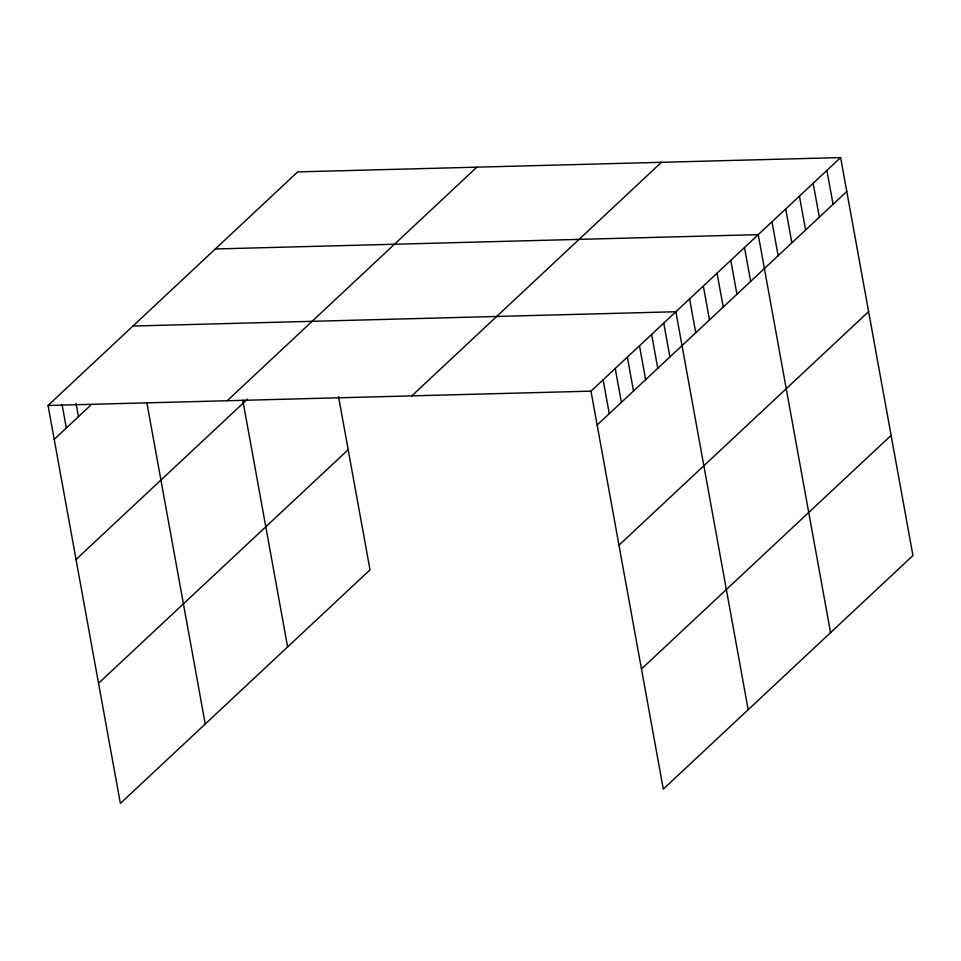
<?xml version="1.0" encoding="UTF-8"?>
<svg xmlns="http://www.w3.org/2000/svg" width="961" height="961" viewBox="0 0 961 961"><rect width="100%" height="100%" fill="white"/><g stroke="black" fill="none" stroke-linecap="round" stroke-linejoin="round"><path stroke-width="1.44" d="M338.536 396.653L370.009 569.849L120.377 803.42L48.05 405.458L297.694 171.887L840.623 157.58L912.95 555.542L663.306 789.113L590.991 391.151L840.623 157.58M54.212 439.345L90.586 405.302M227.216 400.737L476.86 167.166M76.039 559.482L247.53 399.043M98.539 683.271L348.182 449.712M411.813 395.872L661.456 162.301M597.141 425.026L846.785 191.467M618.98 545.175L868.624 311.616M641.48 668.964L891.111 435.393M215.312 248.971L758.241 234.652L830.568 632.626M132.93 326.043L675.859 311.736L748.187 709.698M48.05 405.458L590.991 391.151M826.892 170.421L833.055 204.309M813.162 183.275L819.325 217.162M799.432 196.116L805.594 230.003M785.702 208.969L791.864 242.845M771.971 221.811L778.134 255.698M744.511 247.506L750.673 281.393M730.78 260.347L736.943 294.234M717.05 273.2L723.213 307.076M703.32 286.042L709.482 319.929M689.59 298.883L695.752 332.77M663.739 323.076L669.901 356.963M651.618 334.428L657.768 368.303M639.485 345.768L645.648 379.655M627.365 357.108L633.515 390.995M615.232 368.459L621.395 402.347M603.112 379.799L609.274 413.686M242.785 400.136L287.627 646.933M146.889 402.839L205.246 724.005M76.051 403.392L78.454 416.654M62.045 404.425L66.333 427.993"/></g></svg>
